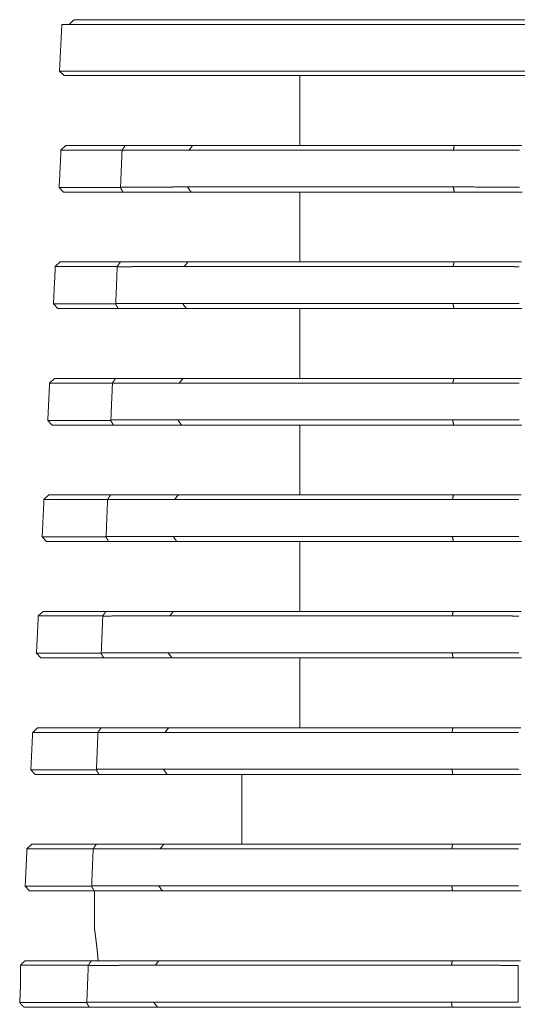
# Paper-space layout 'A3_1' of a CAD drawing. Header units: millimetres. Extents: x 0 to 420, y 0 to 297.
# Drawn here: x 304.84 to 315.54, y 151.17 to 172.37 of the extents above; entities that cross this region are included whole.
import ezdxf

# ---------------------------------------------------------------- set-up
doc = ezdxf.new("R2010")
doc.units = ezdxf.units.MM
doc.layers.add('170', color=7, linetype='Continuous', true_color=0xffffff)

psp = doc.layouts.new('A3_1')

# ---------------------------------------------------------------- linework, layer by layer
at = {"layer": '170', "color": 155, "linetype": 'Continuous', "lineweight": 13}
for p, q in [((305.74, 172.275), (305.692, 171.274)), ((305.692, 171.274), (305.787, 171.174)), ((310.855, 171.174), (310.855, 169.674)), ((305.825, 169.674), (305.722, 169.575)), ((305.683, 168.774), (305.777, 168.674)), ((310.855, 168.674), (310.855, 167.174)), ((305.704, 167.174), (305.6, 167.075)), ((305.561, 166.274), (305.655, 166.174)), ((310.855, 166.174), (310.855, 164.674)), ((305.582, 164.674), (305.478, 164.575)), ((305.439, 163.774), (305.534, 163.674)), ((310.855, 163.674), (310.855, 162.174)), ((305.461, 162.174), (305.357, 162.075)), ((305.318, 161.274), (305.412, 161.174)), ((310.855, 161.174), (310.855, 159.674)), ((305.339, 159.674), (305.235, 159.575)), ((305.196, 158.774), (305.29, 158.674)), ((310.855, 158.674), (310.855, 157.174)), ((305.218, 157.174), (305.114, 157.075)), ((305.075, 156.274), (305.169, 156.174)), ((309.605, 156.174), (309.605, 154.674)), ((305.096, 154.674), (304.992, 154.575)), ((304.953, 153.774), (305.048, 153.674)), ((306.441, 153.674), (306.441, 152.871))]:
    psp.add_line(p, q, dxfattribs=at)
for points in [[(306.002, 172.374), (305.898, 172.274)], [(305.825, 169.674), (307.101, 169.674)], [(307.101, 169.674), (308.55, 169.674)], [(308.471, 169.575), (308.55, 169.674)], [(314.148, 169.575), (314.169, 169.674)], [(314.169, 169.674), (315.616, 169.674)], [(305.722, 169.575), (305.683, 168.774)], [(307.034, 169.575), (305.722, 169.575)], [(307.001, 168.782), (307.034, 169.574)], [(305.683, 168.774), (306.996, 168.774)], [(308.517, 168.674), (308.438, 168.784)], [(314.167, 168.674), (314.146, 168.784)], [(307.055, 168.674), (305.777, 168.674)], [(308.517, 168.674), (307.055, 168.674)], [(315.624, 168.674), (314.167, 168.674)], [(305.6, 167.075), (305.561, 166.274)], [(306.879, 167.075), (305.6, 167.075)], [(305.704, 167.174), (306.993, 167.174)], [(306.93, 167.075), (306.879, 167.075)], [(306.93, 167.074), (306.898, 166.282)], [(306.993, 167.174), (306.997, 167.174)], [(306.997, 167.174), (308.446, 167.174)], [(308.446, 167.174), (308.367, 167.075)], [(314.163, 167.174), (314.142, 167.075)], [(314.163, 167.174), (315.613, 167.174)], [(305.561, 166.274), (306.846, 166.274)], [(306.846, 166.274), (306.892, 166.274)], [(308.335, 166.284), (308.414, 166.174)], [(314.14, 166.284), (314.161, 166.174)], [(306.951, 166.174), (305.655, 166.174)], [(308.414, 166.174), (306.951, 166.174)], [(315.62, 166.174), (314.161, 166.174)], [(305.478, 164.575), (305.439, 163.774)], [(306.776, 164.575), (305.478, 164.575)], [(305.582, 164.674), (306.89, 164.674)], [(306.827, 164.575), (306.776, 164.575)], [(306.827, 164.574), (306.794, 163.782)], [(306.89, 164.674), (306.894, 164.674)], [(306.894, 164.674), (308.343, 164.674)], [(308.343, 164.674), (308.264, 164.575)], [(314.157, 164.674), (314.136, 164.575)], [(314.157, 164.674), (315.609, 164.674)], [(305.439, 163.774), (306.743, 163.774)], [(306.848, 163.674), (305.534, 163.674)], [(306.743, 163.774), (306.789, 163.774)], [(306.789, 163.774), (306.794, 163.782)], [(308.31, 163.674), (306.848, 163.674)], [(308.231, 163.784), (308.31, 163.674)], [(314.134, 163.784), (314.155, 163.674)], [(315.617, 163.674), (314.155, 163.674)], [(305.357, 162.075), (305.318, 161.274)], [(306.672, 162.075), (305.357, 162.075)], [(305.461, 162.174), (306.787, 162.174)], [(306.723, 162.075), (306.672, 162.075)], [(306.723, 162.074), (306.691, 161.282)], [(306.787, 162.174), (306.79, 162.174)], [(306.791, 162.174), (308.24, 162.174)], [(308.24, 162.174), (308.161, 162.075)], [(314.151, 162.174), (314.13, 162.075)], [(314.151, 162.174), (315.606, 162.174)], [(305.318, 161.274), (306.639, 161.274)], [(306.744, 161.174), (305.412, 161.174)], [(306.639, 161.274), (306.685, 161.274)], [(308.207, 161.174), (306.745, 161.174)], [(308.128, 161.284), (308.207, 161.174)], [(314.128, 161.284), (314.149, 161.174)], [(315.613, 161.174), (314.149, 161.174)], [(305.339, 159.674), (306.687, 159.674)], [(306.687, 159.674), (308.137, 159.674)], [(308.137, 159.674), (308.057, 159.575)], [(314.145, 159.674), (314.124, 159.575)], [(314.145, 159.674), (315.602, 159.674)], [(305.235, 159.575), (305.196, 158.774)], [(306.62, 159.575), (305.235, 159.575)], [(306.587, 158.782), (306.62, 159.574)], [(305.196, 158.774), (306.582, 158.774)], [(306.641, 158.674), (305.29, 158.674)], [(308.104, 158.674), (306.641, 158.674)], [(308.024, 158.784), (308.104, 158.674)], [(314.123, 158.784), (314.143, 158.674)], [(315.61, 158.674), (314.143, 158.674)], [(305.218, 157.174), (306.583, 157.174)], [(306.584, 157.174), (308.033, 157.174)], [(308.033, 157.174), (307.954, 157.075)], [(314.139, 157.174), (314.119, 157.075)], [(314.139, 157.174), (315.599, 157.174)], [(305.114, 157.075), (305.075, 156.274)], [(306.516, 157.075), (305.114, 157.075)], [(306.484, 156.282), (306.516, 157.074)], [(305.075, 156.274), (306.478, 156.274)], [(307.921, 156.284), (308, 156.174)], [(314.117, 156.284), (314.137, 156.174)], [(306.537, 156.174), (305.169, 156.174)], [(308, 156.174), (306.538, 156.174)], [(315.607, 156.174), (314.137, 156.174)], [(304.992, 154.575), (304.953, 153.774)], [(306.413, 154.575), (304.992, 154.575)], [(305.096, 154.674), (306.48, 154.674)], [(306.38, 153.782), (306.413, 154.574)], [(306.48, 154.674), (307.93, 154.674)], [(307.93, 154.674), (307.85, 154.575)], [(314.133, 154.674), (314.113, 154.575)], [(314.133, 154.674), (315.595, 154.674)], [(304.953, 153.774), (306.375, 153.774)], [(307.817, 153.784), (307.897, 153.674)], [(314.111, 153.784), (314.131, 153.674)], [(306.434, 153.674), (305.048, 153.674)], [(307.897, 153.674), (306.434, 153.674)], [(315.603, 153.674), (314.131, 153.674)], [(304.905, 152.133), (304.854, 152.075)], [(304.951, 152.174), (304.905, 152.133)], [(304.951, 152.174), (305, 152.174)], [(305, 152.174), (306.374, 152.174)], [(306.277, 151.282), (306.309, 152.074)], [(306.374, 152.174), (306.377, 152.174)], [(306.377, 152.174), (307.826, 152.174)], [(307.747, 152.075), (307.826, 152.174)], [(314.107, 152.075), (314.127, 152.174)], [(314.127, 152.174), (315.592, 152.174)], [(315.543, 152.074), (315.542, 151.282)], [(304.836, 151.274), (304.884, 151.274)], [(304.837, 151.274), (304.879, 151.222)], [(304.884, 151.274), (306.225, 151.274)], [(304.979, 151.174), (304.931, 151.174)], [(306.331, 151.174), (304.979, 151.174)], [(306.225, 151.274), (306.271, 151.274)], [(307.794, 151.174), (306.331, 151.174)], [(307.714, 151.284), (307.794, 151.174)], [(314.106, 151.284), (314.125, 151.174)], [(315.6, 151.174), (314.125, 151.174)]]:
    psp.add_open_spline(points, degree=1, dxfattribs=at)
for points, knots in [([(306.002, 172.374), (306.37, 172.374), (307.713, 172.374), (309.761, 172.374), (312.338, 172.374), (315.22, 172.374), (318.157, 172.374), (320.894, 172.374), (323.195, 172.374), (324.859, 172.374), (325.743, 172.374), (325.865, 172.374)], [0, 0, 0.018508, 0.08611, 0.189245, 0.318975, 0.464054, 0.611906, 0.749716, 0.865537, 0.949331, 0.993833, 1, 1]), ([(325.97, 172.275), (325.642, 172.275), (324.633, 172.275), (322.942, 172.275), (320.721, 172.275), (318.234, 172.275), (315.763, 172.275), (313.087, 172.275), (311.735, 172.275), (309.228, 172.275), (308.163, 172.275), (306.585, 172.275), (305.827, 172.275), (305.74, 172.275)], [0, 0, 0.016232, 0.066099, 0.149669, 0.259452, 0.382389, 0.504551, 0.636849, 0.703651, 0.82758, 0.880216, 0.958246, 0.995685, 1, 1]), ([(305.692, 171.274), (306.057, 171.274), (307.233, 171.274), (309.197, 171.274), (311.716, 171.274), (314.436, 171.274), (316.987, 171.274), (319.51, 171.274), (321.912, 171.274), (323.905, 171.274), (325.271, 171.274), (325.933, 171.274), (326.018, 171.274)], [0, 0, 0.01798, 0.075844, 0.172421, 0.29635, 0.430167, 0.555662, 0.679813, 0.797982, 0.896034, 0.963217, 0.995816, 1, 1]), ([(325.923, 171.174), (325.492, 171.174), (324.284, 171.174), (322.398, 171.174), (319.985, 171.174), (317.239, 171.174), (315.809, 171.174), (312.983, 171.174), (310.387, 171.174), (308.233, 171.174), (306.692, 171.174), (305.889, 171.174), (305.787, 171.174)], [0, 0, 0.021418, 0.081383, 0.175065, 0.29492, 0.431292, 0.502269, 0.642646, 0.771533, 0.878549, 0.955071, 0.994939, 1, 1]), ([(307.033, 169.574), (307.067, 169.624), (307.101, 169.674)], [0, 0, 0.499284, 1, 1]), ([(308.55, 169.674), (311.086, 169.674), (314.169, 169.674)], [0, 0, 0.451301, 1, 1]), ([(308.471, 169.575), (308.4, 169.575), (308.287, 169.575), (308.209, 169.575), (308.001, 169.575), (307.731, 169.575), (307.589, 169.574), (307.491, 169.574), (307.24, 169.573), (307.034, 169.573)], [0, 0, 0.049371, 0.127662, 0.182527, 0.327202, 0.514518, 0.61382, 0.681959, 0.856389, 1, 1]), ([(314.148, 169.575), (312.541, 169.575), (309.664, 169.575), (308.471, 169.575)], [0, 0, 0.283055, 0.789831, 1, 1]), ([(315.567, 169.573), (315.498, 169.573), (315.425, 169.573), (315.349, 169.574), (315.271, 169.574), (315.106, 169.574), (314.931, 169.575), (314.747, 169.575), (314.651, 169.575), (314.553, 169.575), (314.353, 169.575), (314.148, 169.575)], [0, 0, 0.048795, 0.09992, 0.153361, 0.208783, 0.324886, 0.447951, 0.577963, 0.64562, 0.714529, 0.855306, 1, 1]), ([(306.996, 168.774), (306.998, 168.778), (307.001, 168.782)], [0, 0, 0.500632, 1, 1]), ([(307.055, 168.674), (307.04, 168.699), (307.025, 168.724), (307.01, 168.749), (306.996, 168.774)], [0, 0, 0.250478, 0.500607, 0.750478, 1, 1]), ([(307.001, 168.782), (307.105, 168.782), (307.259, 168.783), (307.36, 168.783), (307.604, 168.783), (307.79, 168.783), (307.967, 168.783), (308.053, 168.783), (308.136, 168.784), (308.293, 168.784), (308.438, 168.784)], [0, 0, 0.072341, 0.179407, 0.24972, 0.419359, 0.548707, 0.672416, 0.732112, 0.789968, 0.899264, 1, 1]), ([(308.438, 168.784), (309.637, 168.784), (312.53, 168.784), (314.146, 168.784)], [0, 0, 0.210091, 0.716892, 1, 1]), ([(314.146, 168.784), (314.25, 168.784), (314.352, 168.784), (314.453, 168.784), (314.552, 168.784), (314.928, 168.783), (315.104, 168.783), (315.188, 168.783), (315.23, 168.783), (315.424, 168.783), (315.566, 168.782)], [0, 0, 0.072899, 0.144939, 0.216149, 0.286136, 0.55106, 0.674611, 0.734116, 0.763191, 0.900282, 1, 1]), ([(314.167, 168.674), (311.067, 168.674), (308.517, 168.674)], [0, 0, 0.548789, 1, 1]), ([(306.929, 167.074), (306.963, 167.124), (306.98, 167.149), (306.997, 167.174)], [0, 0, 0.499368, 0.74954, 1, 1]), ([(308.367, 167.075), (308.297, 167.075), (308.184, 167.075), (308.105, 167.075), (307.897, 167.075), (307.72, 167.075), (307.534, 167.074), (307.437, 167.074), (307.338, 167.074), (307.137, 167.073), (306.93, 167.073)], [0, 0, 0.049312, 0.127544, 0.182378, 0.326991, 0.450206, 0.580108, 0.647583, 0.716252, 0.856321, 1, 1]), ([(314.142, 167.075), (312.506, 167.075), (309.58, 167.075), (308.367, 167.075)], [0, 0, 0.283224, 0.790075, 1, 1]), ([(308.446, 167.174), (309.647, 167.174), (312.544, 167.174), (314.163, 167.174)], [0, 0, 0.209926, 0.716776, 1, 1]), ([(315.564, 167.073), (315.494, 167.073), (315.422, 167.074), (315.346, 167.074), (315.267, 167.074), (314.927, 167.075), (314.742, 167.075), (314.646, 167.075), (314.548, 167.075), (314.348, 167.075), (314.142, 167.075)], [0, 0, 0.048837, 0.099985, 0.153446, 0.208884, 0.448081, 0.57809, 0.64574, 0.714641, 0.85538, 1, 1]), ([(306.892, 166.274), (306.895, 166.278), (306.898, 166.282)], [0, 0, 0.499559, 1, 1]), ([(306.951, 166.174), (306.936, 166.199), (306.922, 166.224), (306.907, 166.249), (306.892, 166.274)], [0, 0, 0.250456, 0.500653, 0.7505, 1, 1]), ([(306.898, 166.282), (307.002, 166.282), (307.156, 166.283), (307.257, 166.283), (307.501, 166.283), (307.776, 166.283), (307.907, 166.283), (307.992, 166.283), (308.19, 166.284), (308.335, 166.284)], [0, 0, 0.072382, 0.179517, 0.249856, 0.419563, 0.611493, 0.702647, 0.761493, 0.899367, 1, 1]), ([(308.335, 166.284), (309.553, 166.284), (312.496, 166.284), (314.14, 166.284)], [0, 0, 0.209845, 0.716726, 1, 1]), ([(314.14, 166.284), (314.244, 166.284), (314.397, 166.284), (314.497, 166.284), (314.74, 166.283), (314.924, 166.283), (315.099, 166.283), (315.184, 166.283), (315.266, 166.283), (315.42, 166.283), (315.562, 166.282)], [0, 0, 0.072855, 0.180575, 0.251235, 0.421448, 0.550924, 0.674485, 0.734013, 0.791623, 0.900215, 1, 1]), ([(314.161, 166.174), (311.005, 166.174), (308.414, 166.174)], [0, 0, 0.549063, 1, 1]), ([(306.826, 164.574), (306.86, 164.624), (306.894, 164.674)], [0, 0, 0.499284, 1, 1]), ([(308.264, 164.575), (308.193, 164.575), (308.119, 164.575), (308.042, 164.575), (307.962, 164.575), (307.794, 164.575), (307.525, 164.575), (307.382, 164.574), (307.284, 164.574), (307.033, 164.573), (306.827, 164.573)], [0, 0, 0.049267, 0.100805, 0.154587, 0.210296, 0.32679, 0.514107, 0.61346, 0.681636, 0.856227, 1, 1]), ([(314.136, 164.575), (310.911, 164.575), (308.264, 164.575)], [0, 0, 0.54925, 1, 1]), ([(308.343, 164.674), (309.562, 164.674), (312.509, 164.674), (314.157, 164.674)], [0, 0, 0.209683, 0.716613, 1, 1]), ([(315.56, 164.573), (315.491, 164.573), (315.418, 164.574), (315.342, 164.574), (315.263, 164.574), (315.097, 164.574), (314.922, 164.575), (314.737, 164.575), (314.64, 164.575), (314.542, 164.575), (314.342, 164.575), (314.136, 164.575)], [0, 0, 0.048852, 0.100026, 0.153508, 0.208964, 0.325115, 0.448202, 0.578213, 0.64586, 0.714755, 0.855432, 1, 1]), ([(306.848, 163.674), (306.833, 163.699), (306.818, 163.724), (306.803, 163.749), (306.789, 163.774)], [0, 0, 0.250501, 0.500653, 0.750455, 1, 1]), ([(306.794, 163.782), (307.001, 163.783), (307.103, 163.783), (307.203, 163.783), (307.583, 163.783), (307.761, 163.783), (307.847, 163.783), (307.93, 163.784), (308.087, 163.784), (308.231, 163.784)], [0, 0, 0.144084, 0.214954, 0.284672, 0.54915, 0.672837, 0.732502, 0.790311, 0.899471, 1, 1]), ([(308.231, 163.784), (310.892, 163.784), (314.134, 163.784)], [0, 0, 0.450666, 1, 1]), ([(314.155, 163.674), (312.498, 163.674), (309.536, 163.674), (308.31, 163.674)], [0, 0, 0.283436, 0.790389, 1, 1]), ([(314.134, 163.784), (314.238, 163.784), (314.341, 163.784), (314.442, 163.784), (314.492, 163.784), (314.735, 163.783), (314.919, 163.783), (315.095, 163.783), (315.18, 163.783), (315.262, 163.783), (315.417, 163.783), (315.559, 163.782)], [0, 0, 0.072829, 0.144816, 0.21599, 0.251142, 0.421332, 0.550813, 0.67439, 0.733929, 0.791539, 0.900172, 1, 1]), ([(306.722, 162.074), (306.739, 162.099), (306.756, 162.124), (306.79, 162.174)], [0, 0, 0.249577, 0.499345, 1, 1]), ([(308.161, 162.075), (308.09, 162.075), (307.978, 162.075), (307.899, 162.075), (307.691, 162.075), (307.514, 162.075), (307.327, 162.074), (307.23, 162.074), (307.131, 162.074), (306.93, 162.074), (306.723, 162.073)], [0, 0, 0.049209, 0.127306, 0.18208, 0.326584, 0.449792, 0.57973, 0.647244, 0.715966, 0.856143, 1, 1]), ([(314.13, 162.075), (312.438, 162.075), (309.411, 162.075), (308.161, 162.075)], [0, 0, 0.283547, 0.790552, 1, 1]), ([(308.24, 162.174), (309.478, 162.174), (312.475, 162.174), (314.151, 162.174)], [0, 0, 0.209449, 0.716455, 1, 1]), ([(315.557, 162.073), (315.487, 162.073), (315.414, 162.074), (315.338, 162.074), (315.259, 162.074), (314.917, 162.075), (314.732, 162.075), (314.635, 162.075), (314.537, 162.075), (314.336, 162.075), (314.13, 162.075)], [0, 0, 0.048884, 0.100071, 0.153577, 0.209038, 0.448313, 0.578332, 0.645978, 0.714855, 0.855493, 1, 1]), ([(306.685, 161.274), (306.688, 161.278), (306.691, 161.282)], [0, 0, 0.500631, 1, 1]), ([(306.744, 161.174), (306.729, 161.199), (306.715, 161.224), (306.7, 161.249), (306.685, 161.274)], [0, 0, 0.250498, 0.500646, 0.750535, 1, 1]), ([(306.691, 161.282), (306.795, 161.282), (306.949, 161.283), (307.05, 161.283), (307.294, 161.283), (307.57, 161.283), (307.701, 161.283), (307.786, 161.283), (307.983, 161.284), (308.128, 161.284)], [0, 0, 0.072464, 0.179722, 0.25013, 0.419941, 0.611904, 0.703052, 0.761852, 0.89956, 1, 1]), ([(308.128, 161.284), (309.384, 161.284), (312.427, 161.284), (314.128, 161.284)], [0, 0, 0.209375, 0.716401, 1, 1]), ([(314.149, 161.174), (310.883, 161.174), (308.207, 161.174)], [0, 0, 0.549597, 1, 1]), ([(314.128, 161.284), (314.232, 161.284), (314.386, 161.284), (314.487, 161.284), (314.73, 161.283), (314.914, 161.283), (315.091, 161.283), (315.134, 161.283), (315.217, 161.283), (315.413, 161.283), (315.556, 161.282)], [0, 0, 0.072791, 0.180442, 0.251061, 0.421206, 0.550683, 0.67428, 0.704259, 0.762929, 0.900126, 1, 1]), ([(306.619, 159.574), (306.636, 159.599), (306.653, 159.624), (306.687, 159.674)], [0, 0, 0.249463, 0.49938, 1, 1]), ([(308.137, 159.674), (310.842, 159.674), (314.145, 159.674)], [0, 0, 0.450224, 1, 1]), ([(308.057, 159.575), (307.986, 159.575), (307.874, 159.575), (307.796, 159.575), (307.588, 159.575), (307.319, 159.575), (307.176, 159.574), (307.078, 159.574), (306.826, 159.574), (306.62, 159.573)], [0, 0, 0.049164, 0.127188, 0.181916, 0.326388, 0.513696, 0.613102, 0.681334, 0.85606, 1, 1]), ([(314.124, 159.575), (310.789, 159.575), (308.057, 159.575)], [0, 0, 0.549774, 1, 1]), ([(315.554, 159.573), (315.484, 159.573), (315.41, 159.574), (315.334, 159.574), (315.255, 159.574), (315.089, 159.574), (314.913, 159.575), (314.727, 159.575), (314.63, 159.575), (314.532, 159.575), (314.331, 159.575), (314.124, 159.575)], [0, 0, 0.048902, 0.100119, 0.153635, 0.209118, 0.325321, 0.448437, 0.578452, 0.646085, 0.714947, 0.85555, 1, 1]), ([(306.582, 158.774), (306.584, 158.778), (306.587, 158.782)], [0, 0, 0.500631, 1, 1]), ([(306.641, 158.674), (306.626, 158.699), (306.611, 158.724), (306.596, 158.749), (306.582, 158.774)], [0, 0, 0.250433, 0.500607, 0.750433, 1, 1]), ([(306.587, 158.782), (306.691, 158.782), (306.846, 158.783), (306.947, 158.783), (307.191, 158.783), (307.377, 158.783), (307.555, 158.783), (307.64, 158.783), (307.723, 158.784), (307.88, 158.784), (308.024, 158.784)], [0, 0, 0.07252, 0.179832, 0.250266, 0.42013, 0.54955, 0.67323, 0.732891, 0.790639, 0.899663, 1, 1]), ([(308.024, 158.784), (309.3, 158.784), (312.392, 158.784), (314.123, 158.784)], [0, 0, 0.209148, 0.716247, 1, 1]), ([(314.143, 158.674), (312.429, 158.674), (309.367, 158.674), (308.104, 158.674)], [0, 0, 0.283756, 0.790852, 1, 1]), ([(314.123, 158.784), (314.227, 158.784), (314.38, 158.784), (314.481, 158.784), (314.725, 158.783), (314.91, 158.783), (315.086, 158.783), (315.172, 158.783), (315.254, 158.783), (315.409, 158.783), (315.552, 158.782)], [0, 0, 0.072769, 0.180383, 0.250983, 0.421101, 0.550575, 0.674195, 0.733749, 0.791394, 0.900092, 1, 1]), ([(306.515, 157.074), (306.532, 157.099), (306.566, 157.149), (306.583, 157.174)], [0, 0, 0.249564, 0.749528, 1, 1]), ([(308.033, 157.174), (309.309, 157.174), (312.406, 157.174), (314.139, 157.174)], [0, 0, 0.208993, 0.716143, 1, 1]), ([(307.954, 157.075), (307.883, 157.075), (307.809, 157.075), (307.732, 157.075), (307.652, 157.075), (307.308, 157.075), (307.121, 157.074), (307.024, 157.074), (306.925, 157.074), (306.723, 157.074), (306.516, 157.073)], [0, 0, 0.049106, 0.100512, 0.15419, 0.20981, 0.44937, 0.57936, 0.646914, 0.715676, 0.855976, 1, 1]), ([(314.119, 157.075), (312.369, 157.075), (309.242, 157.075), (307.954, 157.075)], [0, 0, 0.283857, 0.791006, 1, 1]), ([(315.55, 157.073), (315.48, 157.073), (315.407, 157.074), (315.33, 157.074), (315.251, 157.074), (314.908, 157.075), (314.722, 157.075), (314.625, 157.075), (314.527, 157.075), (314.325, 157.075), (314.119, 157.075)], [0, 0, 0.048936, 0.100168, 0.15371, 0.209216, 0.448552, 0.578581, 0.646201, 0.715049, 0.855604, 1, 1]), ([(306.478, 156.274), (306.481, 156.278), (306.484, 156.282)], [0, 0, 0.499561, 1, 1]), ([(306.537, 156.174), (306.522, 156.199), (306.508, 156.224), (306.493, 156.249), (306.478, 156.274)], [0, 0, 0.250479, 0.500608, 0.750478, 1, 1]), ([(306.484, 156.282), (306.691, 156.283), (306.793, 156.283), (306.893, 156.283), (307.274, 156.283), (307.452, 156.283), (307.537, 156.283), (307.62, 156.284), (307.777, 156.284), (307.921, 156.284)], [0, 0, 0.144333, 0.215312, 0.285112, 0.549757, 0.673436, 0.733068, 0.790801, 0.899751, 1, 1]), ([(307.921, 156.284), (309.215, 156.284), (312.358, 156.284), (314.117, 156.284)], [0, 0, 0.208921, 0.716092, 1, 1]), ([(314.117, 156.284), (314.221, 156.284), (314.375, 156.284), (314.476, 156.284), (314.72, 156.283), (314.905, 156.283), (315.082, 156.283), (315.125, 156.283), (315.209, 156.283), (315.406, 156.283), (315.549, 156.282)], [0, 0, 0.072721, 0.180302, 0.250888, 0.420971, 0.550449, 0.674081, 0.704062, 0.762753, 0.90004, 1, 1]), ([(314.137, 156.174), (310.761, 156.174), (308, 156.174)], [0, 0, 0.550109, 1, 1]), ([(306.412, 154.574), (306.429, 154.599), (306.446, 154.624), (306.48, 154.674)], [0, 0, 0.249487, 0.499332, 1, 1]), ([(307.85, 154.575), (307.78, 154.575), (307.706, 154.575), (307.629, 154.575), (307.549, 154.575), (307.204, 154.575), (307.018, 154.574), (306.92, 154.574), (306.822, 154.574), (306.62, 154.574), (306.413, 154.573)], [0, 0, 0.049061, 0.100423, 0.154056, 0.209645, 0.44917, 0.57917, 0.646752, 0.715541, 0.855894, 1, 1]), ([(314.113, 154.575), (310.667, 154.575), (307.85, 154.575)], [0, 0, 0.550279, 1, 1]), ([(307.93, 154.674), (309.225, 154.674), (312.371, 154.674), (314.133, 154.674)], [0, 0, 0.208768, 0.715991, 1, 1]), ([(315.547, 154.573), (315.477, 154.573), (315.403, 154.574), (315.326, 154.574), (315.247, 154.574), (315.08, 154.574), (314.903, 154.575), (314.717, 154.575), (314.62, 154.575), (314.521, 154.575), (314.32, 154.575), (314.113, 154.575)], [0, 0, 0.048958, 0.100208, 0.153779, 0.209282, 0.325535, 0.448664, 0.578685, 0.646311, 0.715149, 0.855664, 1, 1]), ([(306.375, 153.774), (306.377, 153.778), (306.38, 153.782)], [0, 0, 0.49981, 1, 1]), ([(306.434, 153.674), (306.419, 153.699), (306.404, 153.724), (306.389, 153.749), (306.375, 153.774)], [0, 0, 0.250479, 0.500698, 0.750478, 1, 1]), ([(306.38, 153.782), (306.485, 153.782), (306.639, 153.783), (306.74, 153.783), (306.985, 153.783), (307.171, 153.783), (307.348, 153.783), (307.434, 153.783), (307.517, 153.784), (307.673, 153.784), (307.817, 153.784)], [0, 0, 0.072603, 0.180026, 0.250529, 0.420501, 0.549957, 0.673632, 0.733248, 0.790965, 0.89984, 1, 1]), ([(307.817, 153.784), (309.131, 153.784), (312.323, 153.784), (314.111, 153.784)], [0, 0, 0.208698, 0.715943, 1, 1]), ([(314.111, 153.784), (314.215, 153.784), (314.37, 153.784), (314.471, 153.784), (314.715, 153.783), (314.901, 153.783), (315.078, 153.783), (315.163, 153.783), (315.246, 153.783), (315.402, 153.783), (315.545, 153.782)], [0, 0, 0.072705, 0.180242, 0.2508, 0.420868, 0.550339, 0.673988, 0.733578, 0.791238, 0.9, 1, 1]), ([(314.131, 153.674), (312.36, 153.674), (309.198, 153.674), (307.897, 153.674)], [0, 0, 0.284055, 0.7913, 1, 1]), ([(306.52, 152.176), (306.513, 152.262), (306.505, 152.341), (306.497, 152.415), (306.494, 152.45), (306.49, 152.485), (306.486, 152.518), (306.482, 152.55), (306.475, 152.61), (306.468, 152.663), (306.462, 152.712), (306.455, 152.764), (306.452, 152.782), (306.451, 152.791), (306.449, 152.806), (306.447, 152.821), (306.444, 152.844), (306.442, 152.861), (306.441, 152.867), (306.441, 152.871), (306.441, 152.872), (306.441, 152.874), (306.441, 152.874)], [0, 0, 0.123174, 0.235363, 0.341702, 0.392673, 0.442137, 0.489869, 0.535573, 0.620903, 0.698214, 0.767519, 0.842672, 0.868842, 0.881037, 0.903658, 0.92392, 0.957432, 0.981556, 0.990089, 0.996211, 0.998365, 0.999897, 1, 1]), ([(304.854, 152.075), (304.855, 151.98), (304.855, 151.883), (304.855, 151.833), (304.854, 151.784), (304.854, 151.733), (304.853, 151.683), (304.85, 151.582), (304.846, 151.48), (304.842, 151.378), (304.836, 151.274)], [0, 0, 0.118182, 0.239432, 0.301201, 0.363566, 0.426192, 0.489056, 0.615422, 0.742687, 0.870862, 1, 1]), ([(306.309, 152.075), (305.614, 152.075), (304.854, 152.075)], [0, 0, 0.47788, 1, 1]), ([(306.308, 152.074), (306.325, 152.099), (306.359, 152.149), (306.376, 152.174)], [0, 0, 0.249528, 0.749492, 1, 1]), ([(307.747, 152.075), (307.676, 152.075), (307.564, 152.075), (307.486, 152.075), (307.278, 152.075), (307.101, 152.075), (306.914, 152.074), (306.817, 152.074), (306.718, 152.074), (306.516, 152.074), (306.309, 152.073)], [0, 0, 0.049017, 0.126862, 0.181501, 0.325804, 0.44897, 0.578996, 0.646604, 0.715405, 0.855826, 1, 1]), ([(314.107, 152.075), (312.654, 152.075), (309.971, 152.075), (307.747, 152.075)], [0, 0, 0.228493, 0.650355, 1, 1]), ([(307.826, 152.174), (310.659, 152.174), (314.127, 152.174)], [0, 0, 0.449475, 1, 1]), ([(315.543, 152.073), (315.473, 152.073), (315.399, 152.074), (315.322, 152.074), (315.243, 152.074), (314.899, 152.075), (314.712, 152.075), (314.615, 152.075), (314.516, 152.075), (314.314, 152.075), (314.107, 152.075)], [0, 0, 0.048966, 0.10025, 0.153837, 0.209353, 0.448774, 0.578805, 0.646425, 0.71524, 0.85572, 1, 1]), ([(304.879, 151.222), (304.905, 151.198), (304.931, 151.174)], [0, 0, 0.500041, 1, 1]), ([(306.271, 151.274), (306.274, 151.278), (306.277, 151.282)], [0, 0, 0.499371, 1, 1]), ([(306.33, 151.174), (306.316, 151.199), (306.301, 151.224), (306.286, 151.249), (306.271, 151.274)], [0, 0, 0.250475, 0.500691, 0.750558, 1, 1]), ([(306.277, 151.282), (306.381, 151.282), (306.536, 151.283), (306.637, 151.283), (306.881, 151.283), (307.067, 151.283), (307.245, 151.283), (307.331, 151.283), (307.414, 151.284), (307.57, 151.284), (307.714, 151.284)], [0, 0, 0.072659, 0.180138, 0.250669, 0.420682, 0.550151, 0.673824, 0.733439, 0.791126, 0.899943, 1, 1]), ([(307.714, 151.284), (308.762, 151.284), (311.25, 151.284), (314.106, 151.284)], [0, 0, 0.163985, 0.553315, 1, 1]), ([(314.125, 151.174), (311.297, 151.174), (310.007, 151.174), (307.794, 151.174)], [0, 0, 0.446686, 0.650433, 1, 1]), ([(314.106, 151.284), (314.21, 151.284), (314.313, 151.284), (314.415, 151.284), (314.516, 151.284), (314.896, 151.283), (314.986, 151.283), (315.117, 151.283), (315.201, 151.283), (315.398, 151.283), (315.542, 151.282)], [0, 0, 0.072663, 0.144534, 0.2156, 0.285457, 0.550238, 0.6128, 0.703895, 0.762601, 0.899955, 1, 1])]:
    psp.add_open_spline(points, degree=1, knots=knots, dxfattribs=at)

doc.saveas('drawing.dxf')
